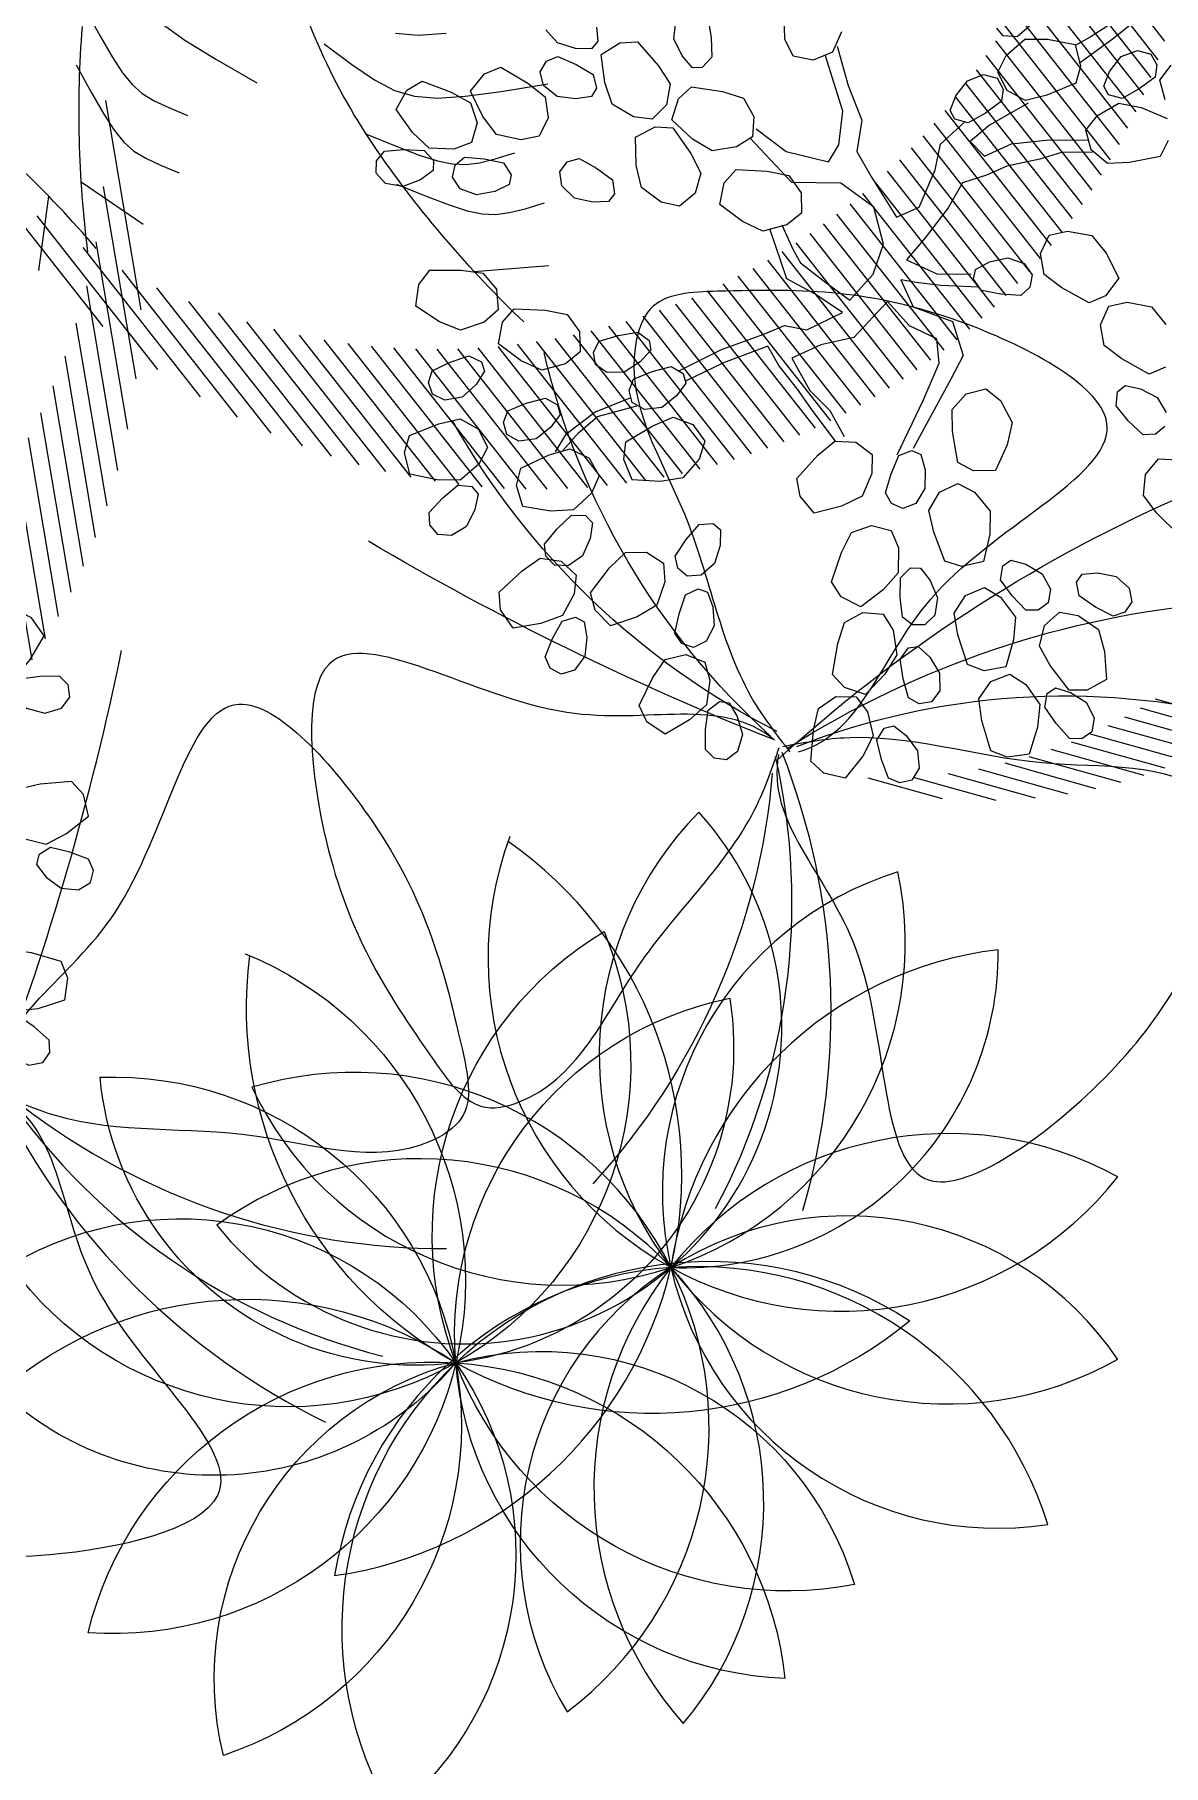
# Model space of a CAD drawing. Extents: x -809667 to 586099, y 3084146 to 3634412.
# Drawn here: x 381941.638 to 381943.272, y 3085733.911 to 3085736.417 of the extents above; entities that cross this region are included whole.
import ezdxf

# ---------------------------------------------------------------- set-up
doc = ezdxf.new("R2010")
doc.units = 0
doc.header["$LTSCALE"] = 0.5
doc.layers.get('0').update_dxf_attribs({"linetype": 'CONTINUOUS'})
for name, color, linetype in [('树', 3, 'CONTINUOUS'), ('树木', 94, 'CONTINUOUS'), ('灌木', 3, 'CONTINUOUS'), ('绿化图层', 84, 'CONTINUOUS'), ('道路', 4, 'CONTINUOUS')]:
    doc.layers.add(name, color=color, linetype=linetype)
doc.layers.add('紫薇', color=6, linetype='CONTINUOUS', lineweight=20)

# ---------------------------------------------------------------- blocks, each defined once
blk = doc.blocks.new('紫薇')
at = {"color": 0}
for p, q in [((-339.3, 358.8), (-320.9, 370.1)), ((-336.4, 331.4), (-339.3, 358.8)), ((-320.9, 370.1), (-303.5, 370.7)), ((-303.5, 370.7), (-283.9, 347.2)), ((-283.9, 347.2), (-272.6, 328.8)), ((-268.6, 311.4), (-266.9, 338.9)), ((-266.9, 338.9), (-246.8, 347)), ((-246.8, 347), (-229.6, 344.6)), ((-229.6, 344.6), (-214.3, 318.1)), ((-169.6, 338.1), (-173.4, 354.8)), ((-386.7, 314.3), (-380.4, 324.6)), ((-380.4, 324.6), (-369.1, 329)), ((-369.1, 329), (-351.4, 320.9)), ((-329.6, 310.2), (-336.4, 331.4)), ((-272.6, 328.8), (-276.6, 308.6)), ((-202, 308.6), (-198.5, 321.8)), ((-198.5, 321.8), (-188, 327.9)), ((-188, 327.9), (-176, 326.4)), ((-176, 326.4), (-164.3, 310.9)), ((-156.9, 324.8), (-169.6, 338.1)), ((-143.5, 317), (-156.9, 324.8)), ((-128.9, 332.9), (-134.5, 320.4)), ((-383.6, 301), (-386.7, 314.3)), ((-351.4, 320.9), (-335, 310.7)), ((-335, 310.7), (-331.9, 297.4)), ((-309.1, 297.5), (-329.6, 310.2)), ((-276.6, 308.6), (-290.9, 294.7)), ((-265.6, 289.4), (-268.6, 311.4)), ((-214.3, 318.1), (-206.2, 298.1)), ((-195.6, 292.8), (-202, 308.6)), ((-164.3, 310.9), (-154.6, 294.1)), ((-148.4, 281.7), (-138, 307.2)), ((-134.5, 320.4), (-143.5, 317)), ((-138, 307.2), (-116.5, 308.5)), ((-116.5, 308.5), (-100.8, 300.8)), ((-370.5, 290.1), (-383.6, 301)), ((-352.3, 287.3), (-370.5, 290.1)), ((-336.9, 289.2), (-352.3, 287.3)), ((-331.9, 297.4), (-336.9, 289.2)), ((-290.9, 294.7), (-309.1, 297.5)), ((-247.5, 273.4), (-265.6, 289.4)), ((-206.2, 298.1), (-213.6, 278.8)), ((-180.9, 281.8), (-195.6, 292.8)), ((-154.6, 294.1), (-158.1, 280.9)), ((-100.8, 300.8), (-94.7, 270.8)), ((-68.5, 285.8), (-58.6, 299.7)), ((-323.6, 274.2), (-315.6, 283.2)), ((-322.8, 260.5), (-323.6, 274.2)), ((-315.6, 283.2), (-303.8, 285.6)), ((-303.8, 285.6), (-287.7, 274.6)), ((-287.7, 274.6), (-273.2, 261.8)), ((-230, 267.6), (-247.5, 273.4)), ((-213.6, 278.8), (-230, 267.6)), ((-166.5, 276.1), (-180.9, 281.8)), ((-158.1, 280.9), (-166.5, 276.1)), ((-152.5, 259.8), (-148.4, 281.7)), ((-94.7, 270.8), (-93.4, 249.2)), ((-69.8, 267.4), (-68.5, 285.8)), ((-29.6, 287.6), (-36.2, 269.2)), ((-311.7, 247.5), (-322.8, 260.5)), ((-273.2, 261.8), (-272.4, 248.1)), ((-140.4, 238.8), (-152.5, 259.8)), ((-66.7, 252.3), (-69.8, 267.4)), ((-36.2, 269.2), (-45.1, 252)), ((26, 232.4), (37.1, 253.9)), ((-294.2, 241.7), (-311.7, 247.5)), ((-278.8, 240.9), (-294.2, 241.7)), ((-272.4, 248.1), (-278.8, 240.9)), ((-125.7, 227.8), (-140.4, 238.8)), ((-93.4, 249.2), (-106.5, 233.3)), ((-58.1, 247.8), (-66.7, 252.3)), ((-45.1, 252), (-58.1, 247.8)), ((-234.4, 214.4), (-229.5, 227.1)), ((-229.5, 227.1), (-218.5, 232.1)), ((-218.5, 232.1), (-206.7, 229.5)), ((-206.7, 229.5), (-196.6, 212.8)), ((-161.3, 196.3), (-148.4, 220.6)), ((-148.4, 220.6), (-126.8, 219.8)), ((-106.5, 233.3), (-125.7, 227.8)), ((-109.1, 217.7), (-93.4, 232.5)), ((-93.4, 232.5), (-76.5, 236.6)), ((-76.5, 236.6), (-52.5, 217.6)), ((24.8, 214), (26, 232.4)), ((-403.6, 198.9), (-387.6, 205.8)), ((-387.6, 205.8), (-360.8, 190.9)), ((-229.6, 197.9), (-234.4, 214.4)), ((-196.6, 212.8), (-188.6, 195.2)), ((-126.8, 219.8), (-112, 210.5)), ((-112, 210.5), (-108.9, 180.1)), ((-100.6, 191.5), (-109.1, 217.7)), ((-52.5, 217.6), (-37.7, 202)), ((39.8, 200.9), (24.8, 214)), ((77.7, 211.3), (60.3, 198.5)), ((-416.7, 181.7), (-403.6, 198.9)), ((-360.8, 190.9), (-343.6, 177.9)), ((-216, 185.5), (-229.6, 197.9)), ((-188.6, 195.2), (-193.5, 182.4)), ((-167.5, 174.9), (-161.3, 196.3)), ((-89.7, 172.1), (-100.6, 191.5)), ((-37.7, 202), (-37.5, 181.3)), ((60.3, 198.5), (39.8, 200.9)), ((40.7, 143.1), (52.7, 198.7)), ((67.2, 201.1), (57.6, 162.4)), ((-404, 157.2), (-416.7, 181.7)), ((-343.6, 177.9), (-340, 157.6)), ((-202.3, 178.5), (-216, 185.5)), ((-193.5, 182.4), (-202.3, 178.5)), ((-157.6, 152.9), (-167.5, 174.9)), ((-108.9, 180.1), (-109.8, 158.5)), ((-67, 163.8), (-89.7, 172.1)), ((-37.5, 181.3), (-48.6, 164.8)), ((-41.5, 169.7), (-27, 135.9)), ((-390.1, 139.9), (-404, 157.2)), ((-340, 157.6), (-348.3, 139.4)), ((-144, 140.4), (-157.6, 152.9)), ((-109.8, 158.5), (-124.4, 144)), ((-48.6, 164.8), (-67, 163.8)), ((-36.7, 106.9), (-51.2, 164.9)), ((57.6, 162.4), (52.7, 126.2)), ((-366.3, 135.4), (-390.1, 139.9)), ((-348.3, 139.4), (-366.3, 135.4)), ((-124.4, 144), (-144, 140.4)), ((-108.8, 122.6), (-94.6, 139)), ((-94.6, 139), (-78.2, 144.7)), ((-78.2, 144.7), (-52.5, 128.2)), ((-27, 135.9), (4.4, 106.9)), ((21.3, 116.5), (40.7, 143.1)), ((213.6, 130.5), (211.7, 140)), ((-442.6, 110.8), (-433.7, 119)), ((-433.7, 119), (-414.3, 117.8)), ((-364.4, 110.1), (-350.4, 126.5)), ((-350.4, 126.5), (-334, 132.4)), ((-334, 132.4), (-308.2, 116.1)), ((-97.7, 97.4), (-108.8, 122.6)), ((-52.5, 128.2), (-36.1, 114.1)), ((52.7, 126.2), (33.4, 102.1)), ((225, 122.9), (213.6, 130.5)), ((244, 126.8), (225, 122.9)), ((-444.8, 98.9), (-442.6, 110.8)), ((-414.3, 117.8), (-395.3, 114.2)), ((-395.3, 114.2), (-387.5, 103)), ((-387.5, 103), (-389.3, 93.5)), ((-353.2, 84.9), (-364.4, 110.1)), ((-308.2, 116.1), (-291.7, 102.1)), ((-291.7, 102.1), (-289.3, 81.6)), ((4.4, 82.7), (-36.7, 106.9)), ((-36.1, 114.1), (-33.9, 93.6)), ((4.4, 106.9), (21.3, 116.5)), ((33.4, 102.1), (33.4, 73.1)), ((132.5, 92.4), (144.6, 102.1)), ((144.6, 102.1), (161.5, 109.3)), ((161.5, 109.3), (178.4, 106.9)), ((178.4, 106.9), (188.1, 97.2)), ((190.7, 82.1), (191.6, 102)), ((191.6, 102), (206.7, 112.4)), ((206.7, 112.4), (230.4, 117.2)), ((230.4, 117.2), (249.9, 106.4)), ((249.9, 106.4), (270.8, 88.4)), ((-437.1, 87.7), (-444.8, 98.9)), ((-420.9, 82.2), (-437.1, 87.7)), ((-403, 86.2), (-420.9, 82.2)), ((-389.3, 93.5), (-403, 86.2)), ((-340.2, 66.8), (-353.2, 84.9)), ((-84.9, 79.2), (-97.7, 97.4)), ((-33.9, 93.6), (-43.3, 76)), ((132.5, 82.7), (132.5, 92.4)), ((188.1, 85.1), (180.8, 75.5)), ((188.1, 97.2), (188.1, 85.1)), ((270.8, 88.4), (265.1, 67.5)), ((287.2, 87.6), (270.3, 87.6)), ((328.3, 90), (287.2, 87.6)), ((306.5, 75.5), (364.5, 85.1)), ((-496.5, 62.5), (-484, 74.7)), ((-484, 74.7), (-453.7, 70.5)), ((-453.7, 70.5), (-432.9, 64.6)), ((-289.3, 81.6), (-298.6, 64)), ((-87.5, 27.2), (-77.8, 77.9)), ((-61.5, 73.2), (-84.9, 79.2)), ((-65.7, 75.5), (-68.1, 48.9)), ((-43.3, 76), (-61.5, 73.2)), ((21.3, 46.5), (4.4, 82.7)), ((33.4, 73.1), (35.8, 27.2)), ((91.4, 48.9), (108.3, 68.2)), ((108.3, 68.2), (139.8, 75.5)), ((142.2, 73.1), (132.5, 82.7)), ((161.5, 73.1), (142.2, 73.1)), ((180.8, 75.5), (161.5, 73.1)), ((201.6, 64.6), (190.7, 82.1)), ((265.4, 70.7), (306.5, 75.5)), ((-502.4, 41.7), (-496.5, 62.5)), ((-432.9, 64.6), (-422.2, 46.9)), ((-316.8, 61), (-340.2, 66.8)), ((-298.6, 64), (-316.8, 61)), ((-291.5, 46.1), (-287.4, 57.4)), ((-287.4, 57.4), (-277.3, 64)), ((-277.3, 64), (-258.3, 59.7)), ((-258.3, 59.7), (-240.1, 53.1)), ((-240.1, 53.1), (-234.3, 40.7)), ((159.1, 61), (134.9, 56.2)), ((134.9, 56.2), (139.8, 36.8)), ((202.6, 61), (159.1, 61)), ((222.5, 58.9), (201.6, 64.6)), ((252.8, 55.2), (222.5, 58.9)), ((265.1, 67.5), (252.8, 55.2)), ((287.2, 48.9), (304.1, 56.2)), ((304.1, 56.2), (321, 53.7)), ((321, 53.7), (330.7, 44.1)), ((-481.8, 23.5), (-502.4, 41.7)), ((-422.2, 46.9), (-423.5, 27)), ((-400.7, 29), (-397.8, 40.7)), ((-397.8, 40.7), (-388.5, 48.4)), ((-388.5, 48.4), (-369.1, 46.1)), ((-369.1, 46.1), (-350.3, 41.4)), ((-350.3, 41.4), (-343.3, 29.7)), ((-285.7, 33.7), (-291.5, 46.1)), ((-234.3, 40.7), (-237.6, 31.6)), ((-68.1, 48.9), (-68.1, 34.4)), ((-68.1, 34.4), (-56, 5.4)), ((11.6, 10.3), (21.3, 46.5)), ((60, 24.8), (91.4, 48.9)), ((139.8, 36.8), (168.8, 34.4)), ((168.8, 34.4), (202.6, 19.9)), ((275.1, 39.3), (287.2, 48.9)), ((275.1, 29.6), (275.1, 39.3)), ((330.7, 44.1), (330.7, 32)), ((-462.5, 12.3), (-481.8, 23.5)), ((-423.5, 27), (-438.8, 16.8)), ((-393.6, 17.3), (-400.7, 29)), ((-377.8, 10.9), (-393.6, 17.3)), ((-345.6, 20.4), (-359.6, 13.9)), ((-343.3, 29.7), (-345.6, 20.4)), ((-270.7, 25.6), (-285.7, 33.7)), ((-252.3, 26.7), (-270.7, 25.6)), ((-237.6, 31.6), (-252.3, 26.7)), ((-70.5, 0.6), (-87.5, 27.2)), ((35.8, 27.2), (60, 24.8)), ((108.3, 24.8), (84.2, 10.3)), ((132.5, 19.9), (108.3, 24.8)), ((154.3, 17.5), (132.5, 19.9)), ((185.7, 7.9), (154.3, 17.5)), ((202.6, 19.9), (236.4, 0.6)), ((238.9, 10.3), (255.8, 17.5)), ((255.8, 17.5), (279.9, 17.5)), ((284.8, 19.9), (275.1, 29.6)), ((279.9, 17.5), (296.9, 3)), ((304.1, 19.9), (284.8, 19.9)), ((323.4, 22.3), (304.1, 19.9)), ((321, -1.8), (325.9, 17.5)), ((330.7, 32), (323.4, 22.3)), ((325.9, 17.5), (342.8, 24.8)), ((-504.4, -0.4), (-485.8, 5.5)), ((-485.8, 5.5), (-466.8, 9.1)), ((-466.8, 9.1), (-455.5, 1.4)), ((-438.8, 16.8), (-462.5, 12.3)), ((-455.5, 1.4), (-453.8, -8.1)), ((-359.6, 13.9), (-377.8, 10.9)), ((-350.9, 0.6), (-367.8, -9.1)), ((-314.7, 5.4), (-350.9, 0.6)), ((-338.8, -4.2), (-314.7, 0.6)), ((-278.4, 0.6), (-314.7, 5.4)), ((-314.7, 0.6), (-276, -9.1)), ((-278.4, -4.1), (-275.5, 7.6)), ((-275.5, 7.6), (-266.1, 15.2)), ((-266.1, 15.2), (-246.7, 12.7)), ((-246.7, 12.7), (-228, 8)), ((-228, 8), (-221, -3.8)), ((-222.8, 0.6), (-176.9, -1.8)), ((-56, -28.4), (-70.5, 0.6)), ((-56, 5.4), (-43.9, -21.1)), ((-11.6, -10.3), (11.6, 10.3)), ((84.2, 10.3), (50.3, -4.2)), ((207.4, 3), (185.7, 7.9)), ((234, -11.5), (207.4, 3)), ((234, -9.1), (238.9, 10.3)), ((296.9, 3), (313.8, -18.7)), ((-509.7, -11.2), (-504.4, -0.4)), ((-507.5, -23.1), (-509.7, -11.2)), ((-453.8, -8.1), (-463.9, -19.9)), ((-416.8, -19.3), (-405, -6.5)), ((-405, -6.5), (-374.5, -8.9)), ((-374.5, -8.9), (-353.4, -13.7)), ((-360.6, -11.5), (-338.8, -4.2)), ((-353.4, -13.7), (-341.8, -30.7)), ((-271.5, -15.9), (-278.4, -4.1)), ((-255.7, -22.4), (-271.5, -15.9)), ((-223.4, -13.2), (-237.5, -19.5)), ((-221, -3.8), (-223.4, -13.2)), ((-181.7, -13.9), (-222.8, -11.5)), ((-135.8, -21.1), (-181.7, -13.9)), ((-176.9, -1.8), (-133.4, -9.1)), ((-133.4, -9.1), (-111.6, -11.5)), ((-111.6, -11.5), (-94.7, -26)), ((-43.9, -21.1), (-11.6, -10.3)), ((50.3, -4.2), (23.7, -13.9)), ((23.7, -13.9), (43.1, -40.5)), ((241.3, -28.4), (234, -9.1)), ((-496.2, -30.8), (-507.5, -23.1)), ((-479.2, -30.1), (-496.2, -30.8)), ((-463.9, -19.9), (-479.2, -30.1)), ((-421.5, -40.4), (-416.8, -19.3)), ((-341.8, -30.7), (-341.9, -50.6)), ((-302.7, -34.6), (-272.1, -33.8)), ((-272.1, -33.8), (-250.7, -36.3)), ((-237.5, -19.5), (-255.7, -22.4)), ((-135.8, -42.9), (-135.8, -21.1)), ((-94.7, -26), (-56, -28.4)), ((9.2, -28.4), (6.8, -57.4)), ((21.3, -38), (9.2, -28.4)), ((260.6, -38), (241.3, -28.4)), ((-399.9, -57.5), (-421.5, -40.4)), ((-341.9, -50.6), (-356.5, -61.7)), ((-315.5, -70.1), (-313, -48.7)), ((-313, -48.7), (-302.7, -34.6)), ((-250.7, -36.3), (-237.3, -51.9)), ((-131, -71.9), (-135.8, -42.9)), ((-121.3, -42.9), (-121.3, -79.1)), ((-89.9, -45.3), (-121.3, -42.9)), ((-58.4, -55), (-89.9, -45.3)), ((-12.5, -40.5), (-58.4, -55)), ((-5.3, -71.9), (-12.5, -40.5)), ((40.7, -52.5), (21.3, -38)), ((43.1, -40.5), (72.1, -57.4)), ((289.6, -47.7), (260.6, -38)), ((304.1, -38), (289.6, -47.7)), ((-380, -67.5), (-399.9, -57.5)), ((-356.5, -61.7), (-380, -67.5)), ((-237.3, -51.9), (-235.2, -71.8)), ((6.8, -57.4), (33.4, -88.8)), ((72.1, -71.9), (40.7, -52.5)), ((71.7, -62.6), (77.9, -55.2)), ((72.9, -76.2), (71.7, -62.6)), ((77.9, -55.2), (93.4, -55.6)), ((93.4, -55.6), (111, -60.9)), ((111, -60.9), (122.4, -73.6)), ((141.1, -73), (157.2, -61.4)), ((157.2, -61.4), (174.8, -66.7)), ((174.8, -66.7), (193.3, -82.2)), ((-425.8, -93.7), (-421.1, -82.6)), ((-421.1, -82.6), (-402.9, -75.6)), ((-402.9, -75.6), (-384.1, -71)), ((-384.1, -71), (-372.4, -78)), ((-372.4, -78), (-370.1, -87.4)), ((-292.2, -84.8), (-315.5, -70.1)), ((-248.6, -84.4), (-271.3, -92.6)), ((-235.2, -71.8), (-248.6, -84.4)), ((-128.5, -98.4), (-131, -71.9)), ((-121.3, -79.1), (-114, -105.7)), ((11.6, -96), (-5.3, -71.9)), ((87.7, -88.7), (72.9, -76.2)), ((122.4, -73.6), (123.6, -87.2)), ((134.2, -92.5), (141.1, -73)), ((193.3, -82.2), (197, -104.2)), ((-482.8, -101.7), (-453, -94.6)), ((-453, -94.6), (-431.5, -92.7)), ((-431.5, -92.7), (-415.2, -105.3)), ((-422.9, -105.4), (-425.8, -93.7)), ((-379.5, -99.7), (-394.2, -110.8)), ((-370.1, -87.4), (-379.5, -99.7)), ((-271.3, -92.6), (-292.2, -84.8)), ((-123.7, -134.7), (-128.5, -98.4)), ((2, -117.8), (11.6, -96)), ((33.4, -88.8), (26.1, -122.6)), ((104.1, -99.2), (87.7, -88.7)), ((115.8, -96.5), (104.1, -99.2)), ((123.6, -87.2), (115.8, -96.5)), ((142.8, -112.3), (134.2, -92.5)), ((-490, -117.5), (-482.8, -101.7)), ((-488.1, -139.1), (-490, -117.5)), ((-411.2, -112.5), (-422.9, -105.4)), ((-415.2, -105.3), (-409.1, -124.3)), ((-394.2, -110.8), (-411.2, -112.5)), ((-114, -105.7), (-114, -134.7)), ((-29.4, -141.9), (2, -117.8)), ((158.8, -138.4), (142.8, -112.3)), ((197, -104.2), (196, -131.7)), ((-409.1, -124.3), (-419.7, -139.3)), ((-405.2, -146.2), (-377.1, -134.2)), ((-377.1, -134.2), (-356.2, -128.6)), ((-356.2, -128.6), (-338, -138.3)), ((-145.5, -138.1), (-124.3, -134.2)), ((-124.3, -134.2), (-106.8, -145.2)), ((26.1, -122.6), (4.4, -137.1)), ((196, -131.7), (176.1, -140.3)), ((-462.2, -148.6), (-488.1, -139.1)), ((-440.2, -152.1), (-462.2, -148.6)), ((-419.7, -139.3), (-440.2, -152.1)), ((-409.7, -163.1), (-405.2, -146.2)), ((-338, -138.3), (-328.8, -156)), ((-315.4, -155.5), (-298, -146.6)), ((-298, -146.6), (-279.9, -140)), ((-279.9, -140), (-267.5, -145.8)), ((-267.5, -145.8), (-264.2, -154.9)), ((-180.2, -164.4), (-174.5, -147.9)), ((-174.5, -147.9), (-145.5, -138.1)), ((-106.8, -145.2), (-99, -163.5)), ((-77.8, -175.7), (-29.4, -141.9)), ((4.4, -137.1), (-60.9, -178.1)), ((158, -162.4), (174.1, -150.7)), ((176.1, -140.3), (158.8, -138.4)), ((174.1, -150.7), (191.7, -156)), ((-474.7, -179.1), (-459.5, -166.8)), ((-459.5, -166.8), (-443.1, -156.6)), ((-443.1, -156.6), (-429.8, -159.8)), ((-424.7, -168), (-429.9, -182.6)), ((-429.8, -159.8), (-424.7, -168)), ((-404.1, -184), (-409.7, -163.1)), ((-328.8, -156), (-336.6, -172.6)), ((-318.9, -167.1), (-315.4, -155.5)), ((-314.8, -178.4), (-318.9, -167.1)), ((-272.2, -168.1), (-285.6, -180.7)), ((-264.2, -154.9), (-272.2, -168.1)), ((-176.3, -185.6), (-180.2, -164.4)), ((-99, -163.5), (-108.1, -179.5)), ((-19.3, -182.6), (-9.2, -163.5)), ((-9.2, -163.5), (10.3, -156.7)), ((10.3, -156.7), (29.5, -162)), ((29.5, -162), (36.3, -179.1)), ((151.1, -181.9), (158, -162.4)), ((191.7, -156), (210.2, -171.6)), ((-475.8, -191.1), (-474.7, -179.1)), ((-429.9, -182.6), (-440.4, -197.6)), ((-377, -189), (-404.1, -184)), ((-336.6, -172.6), (-354.7, -188.6)), ((-302.4, -184.2), (-314.8, -178.4)), ((-285.6, -180.7), (-302.4, -184.2)), ((-149.6, -192.7), (-176.3, -185.6)), ((-108.1, -179.5), (-127.4, -194.1)), ((-92, -188.9), (-76.6, -177.2)), ((-76.6, -177.2), (-63.1, -179.1)), ((-63.1, -179.1), (-57.2, -186.8)), ((-29.7, -211.3), (-19.3, -182.6)), ((36.3, -179.1), (35.7, -203.3)), ((159.7, -201.7), (151.1, -181.9)), ((210.2, -171.6), (213.9, -193.6)), ((-469.4, -201.4), (-475.8, -191.1)), ((-456.1, -204.5), (-469.4, -201.4)), ((-440.4, -197.6), (-456.1, -204.5)), ((-354.7, -188.6), (-377, -189)), ((-339.8, -206.5), (-325.3, -193.6)), ((-325.3, -193.6), (-311.7, -194.5)), ((-311.7, -194.5), (-305.3, -201.7)), ((-305.3, -201.7), (-307.9, -216.9)), ((-127.4, -194.1), (-149.6, -192.7)), ((-106, -202.5), (-92, -188.9)), ((-105.9, -214.5), (-106, -202.5)), ((-61, -201.8), (-70.2, -217.7)), ((-57.2, -186.8), (-61, -201.8)), ((175.7, -227.8), (159.7, -201.7)), ((-352.7, -221.1), (-339.8, -206.5)), ((-307.9, -216.9), (-315.8, -233.6)), ((-98.6, -224.2), (-105.9, -214.5)), ((-70.2, -217.7), (-85.1, -226)), ((-20.4, -226.1), (-29.7, -211.3)), ((20.8, -219.9), (-1.3, -236.2)), ((35.7, -203.3), (20.8, -219.9)), ((-351.7, -233.1), (-352.7, -221.1)), ((-343.7, -242.2), (-351.7, -233.1)), ((-315.8, -233.6), (-330, -243)), ((-194.7, -252.4), (-171.8, -232.2)), ((-171.8, -232.2), (-153.8, -220.2)), ((-153.8, -220.2), (-133.4, -223.6)), ((-133.4, -223.6), (-119.1, -237.5)), ((-85.1, -226), (-98.6, -224.2)), ((-77.4, -238.3), (-59.6, -227.8)), ((-59.6, -227.8), (-39.8, -229.2)), ((-39.8, -229.2), (-29.7, -244.6)), ((-1.3, -236.2), (-20.4, -226.1)), ((132.4, -239), (140.2, -227.8)), ((140.2, -227.8), (149.8, -226.1)), ((149.8, -226.1), (161.4, -236.3)), ((161.4, -236.3), (171.4, -251.7)), ((193, -229.7), (175.7, -227.8)), ((-417.9, -265.7), (-392.8, -248.4)), ((-392.8, -248.4), (-373.4, -238.8)), ((-373.4, -238.8), (-353.6, -244.6)), ((-353.6, -244.6), (-341.1, -260.1)), ((-330, -243), (-343.7, -242.2)), ((-193.6, -269.8), (-194.7, -252.4)), ((-119.1, -237.5), (-121.3, -255.7)), ((-83.6, -259.1), (-77.4, -238.3)), ((-29.7, -244.6), (-25.5, -268.4)), ((135.8, -258), (132.4, -239)), ((171.4, -251.7), (172, -268.8)), ((-419, -283.1), (-417.9, -265.7)), ((-341.1, -260.1), (-345.5, -278)), ((-181.7, -287.9), (-193.6, -269.8)), ((-121.3, -255.7), (-133.4, -276.7)), ((-88.1, -289.3), (-83.6, -259.1)), ((-25.5, -268.4), (-36.8, -287.6)), ((141.5, -276.6), (135.8, -258)), ((-409.4, -302.5), (-419, -283.1)), ((-345.5, -278), (-360.1, -297.3)), ((-154.4, -284.1), (-181.7, -287.9)), ((-133.4, -276.7), (-154.4, -284.1)), ((-143.4, -298.8), (-133.7, -282.1)), ((-133.7, -282.1), (-120.5, -278.5)), ((-120.5, -278.5), (-112.1, -283.4)), ((-112.1, -283.4), (-109.8, -298.7)), ((-36.8, -287.6), (-55.3, -308.1)), ((152.3, -282.1), (141.5, -276.6)), ((164.2, -280), (152.3, -282.1)), ((-381.8, -302.1), (-409.4, -302.5)), ((-360.1, -297.3), (-381.8, -302.1)), ((-372.7, -318), (-361.1, -302.6)), ((-361.1, -302.6), (-347.5, -300.7)), ((-347.5, -300.7), (-339.8, -306.5)), ((-218.9, -308.1), (-203, -293.5)), ((-203, -293.5), (-182.4, -293.6)), ((-182.4, -293.6), (-166, -304.9)), ((-151, -316.8), (-143.4, -298.8)), ((-109.8, -298.7), (-112, -316.9)), ((-76, -301.9), (-88.1, -289.3)), ((-55.3, -308.1), (-76, -301.9)), ((-382.4, -334.9), (-372.7, -318)), ((-339.8, -306.5), (-339.4, -322)), ((-238.2, -331.8), (-218.9, -308.1)), ((-166, -304.9), (-165.2, -323.3)), ((-146.2, -327.9), (-151, -316.8)), ((-112, -316.9), (-122.6, -330.4)), ((-49.5, -331.8), (-41, -321)), ((-41, -321), (-31.4, -319.9)), ((-31.4, -319.9), (-20.4, -330.7)), ((112.7, -328.7), (124.5, -311.7)), ((124.5, -311.7), (143.2, -304.7)), ((143.2, -304.7), (158.7, -314.5)), ((-379.1, -346.5), (-382.4, -334.9)), ((-339.4, -322), (-343.8, -339.9)), ((-234.3, -348.8), (-238.2, -331.8)), ((-165.2, -323.3), (-173.8, -345.9)), ((-135.8, -333.9), (-146.2, -327.9)), ((-122.6, -330.4), (-135.8, -333.9)), ((-112.3, -358.3), (-105.1, -337.9)), ((-105.1, -337.9), (-86.8, -328.4)), ((-86.8, -328.4), (-67, -330.8)), ((-67, -330.8), (-57.8, -346.8)), ((-47.1, -351), (-49.5, -331.8)), ((-20.4, -330.7), (-11.2, -346.6)), ((115.8, -350.1), (112.7, -328.7)), ((-369.5, -353.8), (-379.1, -346.5)), ((-355.9, -351.9), (-369.5, -353.8)), ((-343.8, -339.9), (-355.9, -351.9)), ((-281, -370), (-266.4, -354)), ((-266.4, -354), (-245.8, -352.3)), ((-245.8, -352.3), (-228.6, -362.3)), ((-219.7, -364.7), (-234.3, -348.8)), ((-173.8, -345.9), (-193.4, -356.6)), ((-180.1, -369.4), (-173.3, -351.3)), ((-173.3, -351.3), (-160.8, -345.7)), ((-160.8, -345.7), (-151.8, -349.1)), ((-151.8, -349.1), (-147, -363.8)), ((-57.8, -346.8), (-54.8, -370.8)), ((-42.4, -369.9), (-47.1, -351)), ((-11.2, -346.6), (-11.5, -363.7)), ((124.3, -379.4), (115.8, -350.1)), ((-298.2, -395.2), (-281, -370)), ((-228.6, -362.3), (-226.2, -380.5)), ((-193.4, -356.6), (-219.7, -364.7)), ((-184.7, -388.3), (-180.1, -369.4)), ((-147, -363.8), (-146.3, -382.2)), ((-118.4, -388.2), (-112.3, -358.3)), ((-54.8, -370.8), (-67.2, -389.3)), ((-31.9, -375.9), (-42.4, -369.9)), ((-11.5, -363.7), (-19.9, -374.5)), ((9.7, -383.3), (14, -370.3)), ((14, -370.3), (22.7, -366)), ((22.7, -366), (36.7, -372.6)), ((-226.2, -380.5), (-232.9, -403.8)), ((-178.3, -398.5), (-184.7, -388.3)), ((-146.3, -382.2), (-154.5, -397.2)), ((-107.1, -401.5), (-118.4, -388.2)), ((-34, -391.9), (-14.6, -387.6)), ((-19.9, -374.5), (-31.9, -375.9)), ((-14.6, -387.6), (-0.5, -399.5)), ((18.3, -400.6), (9.7, -383.3)), ((36.7, -372.6), (50.8, -384.5)), ((50.8, -384.5), (56.1, -400.7)), ((-292.9, -411.8), (-298.2, -395.2)), ((-232.9, -403.8), (-251.4, -416.1)), ((-231.9, -409.1), (-219.9, -402.4)), ((-219.9, -402.4), (-210.6, -405.1)), ((-210.6, -405.1), (-204.6, -419.3)), ((-167, -402.8), (-178.3, -398.5)), ((-154.5, -397.2), (-167, -402.8)), ((-86.7, -408.7), (-107.1, -401.5)), ((-67.2, -389.3), (-86.7, -408.7)), ((-48.1, -407), (-34, -391.9)), ((-0.5, -399.5), (10.2, -421.1)), ((29.1, -416.8), (18.3, -400.6)), ((56.1, -400.7), (51.8, -413.7)), ((-277, -426.4), (-292.9, -411.8)), ((-251.4, -416.1), (-277, -426.4)), ((-237.1, -427.7), (-231.9, -409.1)), ((-204.6, -419.3), (-202.3, -437.6)), ((-132.9, -443), (-125, -422.8)), ((-125, -422.8), (-106.5, -413.8)), ((-106.5, -413.8), (-86.8, -416.9)), ((-86.8, -416.9), (-78, -433.1)), ((-48.1, -428.6), (-48.1, -407)), ((10.2, -421.1), (4.8, -442.7)), ((41, -419), (29.1, -416.8)), ((51.8, -413.7), (41, -419)), ((-204, -490.6), (-257.4, -437.3)), ((-240.1, -447), (-237.1, -427.7)), ((-202.3, -437.6), (-209.3, -453.2)), ((-78, -433.1), (-75.8, -457.1)), ((-43.8, -458.8), (-48.1, -428.6)), ((-232.8, -456.6), (-240.1, -447)), ((-221.2, -459.9), (-232.8, -456.6)), ((-209.3, -453.2), (-221.2, -459.9)), ((-139.8, -472.8), (-132.9, -443)), ((-72.9, -461.7), (-64.2, -451.2)), ((-64.2, -451.2), (-54.6, -450.3)), ((-54.6, -450.3), (-43.8, -461.4)), ((4.8, -442.7), (-7.1, -467.6)), ((-159.1, -517.9), (-218.6, -458.4)), ((-124.5, -534.7), (-187, -472.3)), ((-128.9, -486.3), (-139.8, -472.8)), ((-75.8, -457.1), (-88.6, -475.3)), ((-71.1, -481), (-72.9, -461.7)), ((-28.7, -467.5), (-43.8, -458.8)), ((-43.8, -461.4), (-35.1, -477.6)), ((-7.1, -467.6), (-28.7, -467.5)), ((-94.9, -546.7), (-158.9, -482.7)), ((-68.3, -555.6), (-133.5, -490.4)), ((-108.7, -494.2), (-128.9, -486.3)), ((-88.6, -475.3), (-108.7, -494.2)), ((-66.9, -500), (-71.1, -481)), ((-35.1, -477.6), (-35.9, -494.7)), ((-43.8, -562.4), (-109.9, -496.4)), ((-21, -567.5), (-87.7, -500.8)), ((-56.6, -506.3), (-66.9, -500)), ((0.5, -571.4), (-66.8, -504.1)), ((-44.6, -505.2), (-56.6, -506.3)), ((20.9, -574.1), (-46.8, -506.4)), ((-35.9, -494.7), (-44.6, -505.2)), ((40.4, -576), (-27.7, -507.8)), ((59.1, -577), (-9.4, -508.5)), ((77.1, -577.3), (8.3, -508.5)), ((94.5, -577), (25.4, -507.9))]:
    blk.add_line(p, q, dxfattribs=at)
blk = doc.blocks.new('白玉兰')
at = {"color": 0}
for centre, radius, start, end in [((-1260.5, 1665), 2054.4, 309.3934, 347.1655), ((-713.2, 1844.3), 1941, 291.8214, 332.6346), ((-478.2, 2077.5), 2115.2, 283.2993, 320.8528), ((-4728.7, -6984.2), 8428.8, 56.1879, 65.279), ((-1147.9, -2037), 2310.3, 61.625, 95.1491), ((-559.1, -2135.4), 2213.8, 76.7033, 111.4018), ((4370.8, -555.9), 4391.8, 172.1708, 190.6677), ((2826.9, 106.7), 2820.8, 182.2544, 209.8868), ((2146.3, 475.3), 2185, 193.3063, 228.4107)]:
    blk.add_arc(centre, radius, start, end, dxfattribs=at)
for points in [[(-33.3, 16.4), (-232.9, 72.7), (-341.9, 562), (-1253.8, 922.5), (-424.6, 1375.2), (-32.9, 1391.9), (376.3, 1386), (477, 1090.9), (236.3, 716.3), (184.7, 276.9), (29.2, 67), (-7.3, 17.6)], [(8.3, 30.7), (154.9, 177.4), (635.1, 33.7), (1394.9, 653.5), (1385.2, -291.2), (1208.5, -641.2), (1003.6, -995.4), (696.9, -939.3), (487.4, -546.3), (129.3, -286.7), (21.9, -48.6), (-3.3, 7.4)], [(36.1, -22.3), (98.6, -219.9), (-250.5, -579.7), (-51.2, -1539.8), (-884.9, -1095.2), (-1113.8, -777), (-1333.5, -431.7), (-1142.2, -185.6), (-696.9, -181.1), (-301.3, 16.9), (-40.5, 2.3), (20.8, -1.2)]]:
    blk.add_open_spline(points, degree=3, knots=[0, 0, 0, 0, 621.989778, 1340.944545, 1869.007736, 2592.427455, 2798.699245, 2915.827596, 3435.261502, 4029.77129, 4212.300518, 4212.300518, 4212.300518, 4212.300518], dxfattribs=at)
blk = doc.blocks.new('03')
at = {"layer": '树木', "color": 0}
for p, q in [((-0.0755, 1.5083), (-0.218, 1.2206)), ((-0.04, 1.5125), (-0.1823, 1.2252)), ((-0.005, 1.5155), (-0.1471, 1.2286)), ((0.0295, 1.5175), (-0.1124, 1.231)), ((0.0634, 1.5185), (-0.0783, 1.2324)), ((0.0969, 1.5186), (-0.0446, 1.2328)), ((0.13, 1.5177), (-0.0114, 1.2322)), ((0.1626, 1.5159), (0.0214, 1.2308)), ((0.1948, 1.5133), (0.0537, 1.2285)), ((0.2265, 1.5099), (0.0857, 1.2254)), ((0.2579, 1.5056), (0.1172, 1.2214)), ((-0.2239, 1.4791), (-0.3674, 1.1893)), ((-0.1858, 1.4885), (-0.329, 1.1993)), ((-0.1484, 1.4964), (-0.2913, 1.2077)), ((-0.1116, 1.503), (-0.2544, 1.2148)), ((0.2889, 1.5006), (0.1483, 1.2167)), ((0.3195, 1.4948), (0.1791, 1.2112)), ((0.3498, 1.4883), (0.2095, 1.205)), ((0.3796, 1.481), (0.2395, 1.198)), ((0.4092, 1.4731), (0.2691, 1.1903)), ((-0.3432, 1.441), (-0.4878, 1.1491)), ((-0.3025, 1.4555), (-0.4467, 1.1644)), ((-0.2628, 1.4682), (-0.4066, 1.1778)), ((0.4383, 1.4644), (0.2984, 1.1819)), ((0.4672, 1.455), (0.3274, 1.1727)), ((0.4957, 1.4449), (0.356, 1.1629)), ((-0.385, 1.4243), (-0.53, 1.1315)), ((0.5238, 1.4342), (0.3843, 1.1524)), ((0.5516, 1.4227), (0.4122, 1.1413)), ((0.5791, 1.4106), (0.4398, 1.1294)), ((-0.4722, 1.3832), (-0.6183, 1.0883)), ((-0.4279, 1.4051), (-0.5734, 1.1114)), ((0.6063, 1.3979), (0.4671, 1.1169)), ((0.6331, 1.3844), (0.4941, 1.1037)), ((-0.5182, 1.358), (-0.6649, 1.0617)), ((0.6596, 1.3703), (0.5207, 1.0898)), ((0.6857, 1.3555), (0.5469, 1.0753)), ((-0.5661, 1.3289), (-0.7137, 1.0308)), ((0.7115, 1.34), (0.5729, 1.06)), ((0.737, 1.3238), (0.5985, 1.0441)), ((-0.6165, 1.2947), (-0.7652, 0.9944)), ((0.7621, 1.307), (0.6237, 1.0275)), ((0.7869, 1.2895), (0.6487, 1.0103)), ((-0.6701, 1.2541), (-0.8203, 0.9507)), ((0.8114, 1.2712), (0.6732, 0.9923)), ((0.8355, 1.2523), (0.6975, 0.9736)), ((0.8592, 1.2326), (0.7213, 0.9542)), ((-0.7283, 1.2042), (-0.8808, 0.8961)), ((0.8826, 1.2122), (0.7448, 0.9341)), ((0.9056, 1.191), (0.768, 0.9132)), ((0.9282, 1.1691), (0.7907, 0.8916)), ((-0.7938, 1.1395), (-0.9506, 0.8229)), ((0.9504, 1.1464), (0.8131, 0.8691)), ((-0.1968, 1.0838), (-0.0623, 1.1008)), ((0.9722, 1.1228), (0.8351, 0.8459)), ((0.9936, 1.0985), (0.8567, 0.8219)), ((1.0146, 1.0732), (0.8778, 0.797)), ((-0.8748, 1.0435), (-1.0452, 0.6994)), ((1.0351, 1.0471), (0.8985, 0.7712)), ((1.0552, 1.02), (0.9188, 0.7445)), ((-0.2165, 0.9566), (-0.1865, 0.9736)), ((-0.1865, 0.9736), (-0.1612, 0.9846)), ((-0.1612, 0.9846), (-0.1376, 0.9906)), ((-0.1376, 0.9906), (-0.1126, 0.9925)), ((-0.1126, 0.9925), (-0.0833, 0.9914)), ((-0.0833, 0.9914), (-0.0466, 0.9884)), ((1.0748, 0.992), (0.9385, 0.7168)), ((-0.2541, 0.9323), (-0.2165, 0.9566)), ((1.0939, 0.9629), (0.9578, 0.6881)), ((-0.3023, 0.9), (-0.2541, 0.9323)), ((1.1125, 0.9328), (0.9766, 0.6584)), ((-0.221, 0.8742), (-0.1957, 0.8852)), ((-0.1957, 0.8852), (-0.1721, 0.8911)), ((-0.1721, 0.8911), (-0.1471, 0.893)), ((-0.1471, 0.893), (-0.1177, 0.8919)), ((-0.1177, 0.8919), (-0.081, 0.8889)), ((-0.8596, 0.7789), (-0.7659, 0.8769)), ((-0.2885, 0.8329), (-0.2509, 0.8571)), ((-0.2509, 0.8571), (-0.221, 0.8742)), ((-0.3368, 0.8005), (-0.2885, 0.8329)), ((-0.7132, 0.7788), (-0.6828, 0.7996)), ((-0.7548, 0.7439), (-0.7366, 0.7611)), ((-0.7366, 0.7611), (-0.7132, 0.7788)), ((-0.2375, 0.7511), (-0.1979, 0.7628)), ((-0.1979, 0.7628), (-0.1475, 0.7701)), ((-0.1475, 0.7701), (-0.082, 0.7749)), ((-0.082, 0.7749), (0.0032, 0.7789)), ((-0.7821, 0.6999), (-0.7694, 0.7244)), ((-0.7694, 0.7244), (-0.7548, 0.7439)), ((-0.3024, 0.7075), (-0.2708, 0.7333)), ((-0.2708, 0.7333), (-0.2375, 0.7511)), ((-0.7946, 0.6677), (-0.7821, 0.6999)), ((-0.6772, 0.6799), (-0.6468, 0.7007)), ((-0.3366, 0.6719), (-0.3024, 0.7075)), ((-0.8085, 0.6252), (-0.7946, 0.6677)), ((-0.7188, 0.645), (-0.7006, 0.6622)), ((-0.7006, 0.6622), (-0.6772, 0.6799)), ((-0.5756, 0.6116), (-0.512, 0.6685)), ((-0.378, 0.6248), (-0.3366, 0.6719)), ((-0.7334, 0.6255), (-0.7188, 0.645)), ((-0.248, 0.6325), (-0.2084, 0.6442)), ((-0.2084, 0.6442), (-0.158, 0.6515)), ((-0.8254, 0.5697), (-0.8085, 0.6252)), ((-0.7586, 0.5688), (-0.7461, 0.601)), ((-0.7461, 0.601), (-0.7334, 0.6255)), ((-0.6235, 0.5666), (-0.5756, 0.6116)), ((-0.7725, 0.5263), (-0.7586, 0.5688)), ((-0.6579, 0.5291), (-0.6235, 0.5666)), ((-0.7894, 0.4708), (-0.7725, 0.5263))]:
    blk.add_line(p, q, dxfattribs=at)
for centre, radius, start, end in [((1.5285, 0.0526), 2.0101, 145.484, 157.144), ((1.1297, 1.067), 2.0101, 184.5918, 196.2518), ((0.7228, 0.3922), 1.1357, 157.144, 178.0247)]:
    blk.add_arc(centre, radius, start, end, dxfattribs=at)
blk = doc.blocks.new('A$C46A015EA')
at = {"layer": '树', "color": 0, "linetype": 'Continuous'}
for centre, radius, start, end in [((1.3283, 4.0957), 1.9685, 227.56436, 31.33046), ((4.1013, 3.6261), 1.8496, 126.16905, 303.0486), ((0.7978, 3.4752), 1.9955, 251.81629, 53.749), ((3.7714, 4.1878), 2.0053, 153.43956, 313.58607), ((2.0899, 4.4107), 1.8992, 199.3601, 10.49099), ((4.6444, 2.7962), 2.0772, 109.31842, 262.8778), ((0.796, 2.5821), 1.783, 359.79096, 92.47149), ((2.8144, 4.6818), 2.1194, 188.63986, 263.62259), ((0.7622, 1.8986), 1.9389, 297.02452, 103.84892), ((1.2569, 1.36), 1.796, 310.77885, 134.4149), ((3.9565, 1.2038), 1.9441, 51.98023, 218.25708), ((3.5462, 0.8149), 2.0088, 38.87776, 198.68157), ((2.1299, 0.3263), 2.2937, 10.26666, 147.15184)]:
    blk.add_arc(centre, radius, start, end, dxfattribs=at)

msp = doc.modelspace()

# ---------------------------------------------------------------- linework, layer by layer
at = {"layer": '道路', "linetype": 'Continuous'}
for points, knots in [([(381936.4125, 3085752.4815), (381936.4441, 3085752.1813), (381936.4753, 3085751.8838), (381936.5794, 3085751.0093), (381936.663, 3085750.45), (381936.8797, 3085749.5559), (381936.9964, 3085749.1997), (381937.2916, 3085748.5663), (381937.4699, 3085748.2911), (381937.8171, 3085747.9218), (381937.9606, 3085747.8004), (381938.3014, 3085747.5639), (381938.495, 3085747.4514), (381939.1152, 3085747.126), (381939.5856, 3085746.923), (381940.3373, 3085746.5411), (381940.6194, 3085746.3845), (381941.1027, 3085746.0503), (381941.3096, 3085745.8798), (381941.676, 3085745.5079), (381941.8384, 3085745.3071), (381942.4008, 3085744.4837), (381942.6682, 3085743.788), (381943.0709, 3085742.3523), (381943.2062, 3085741.6087), (381943.4743, 3085740.1696), (381943.6075, 3085739.4741), (381943.8984, 3085738.4979), (381944.0241, 3085738.1638), (381944.3428, 3085737.5364), (381944.5424, 3085737.2596), (381945.0347, 3085736.7646), (381945.3243, 3085736.5491), (381946.2912, 3085735.9973), (381947.0819, 3085735.7343), (381948.854, 3085735.343), (381949.8331, 3085735.2135), (381951.1158, 3085735.0675), (381951.3933, 3085735.0372), (381951.6718, 3085735.0069), (381951.6759, 3085735.0064), (381951.68, 3085735.006), (381951.6841, 3085735.0055), (381952.341, 3085734.9338), (381952.9979, 3085734.8621), (381953.6548, 3085734.7905)], [0, 0, 0, 0, 0.809904, 0.809904, 2.429711, 2.429711, 3.66837, 3.66837, 4.926642, 4.926642, 5.673722, 5.673722, 6.420801, 6.420801, 7.887995, 7.887995, 8.767827, 8.767827, 9.468061, 9.468061, 10.168296, 10.168296, 12.19742, 12.19742, 14.226544, 14.226544, 16.255668, 16.255668, 17.461197, 17.461197, 18.836307, 18.836307, 20.211417, 20.211417, 22.844117, 22.844117, 25.476818, 25.476818, 26.19649, 26.19649, 26.19649, 26.207121, 26.207121, 26.207121, 27.904975, 27.904975, 27.904975, 27.904975]), ([(381935.8158, 3085752.4188), (381936.0198, 3085750.4763), (381936.3758, 3085747.0865), (381943.2756, 3085745.5214), (381941.8374, 3085735.4764), (381948.434, 3085734.7566), (381951.6067, 3085734.4104), (381951.6067, 3085734.4104), (381951.6067, 3085734.4104), (381951.6067, 3085734.4104), (381952.2783, 3085734.3371), (381952.95, 3085734.2638), (381953.6216, 3085734.1905)], [0, 0, 0, 0, 5.241042, 9.145642, 17.995634, 26.196498, 26.196498, 26.196498, 26.196498, 26.196498, 26.196498, 27.932578, 27.932578, 27.932578, 27.932578])]:
    msp.add_open_spline(points, degree=3, knots=knots, dxfattribs=at)

# ---------------------------------------------------------------- block references
at = {"layer": '树木', "color": 8}
for p, xscale, yscale, zscale, rotation in [((381942.2503, 3085736.9545), -0.7999999999999999, 0.8, 0.8, 191.8496555548952), ((381940.7355, 3085736.2839), 0.7999999999999998, 0.7999999999999998, 0.7999999999999998, 215.9119011420869)]:
    msp.add_blockref('03', p, dxfattribs=dict(at, xscale=xscale, yscale=yscale, zscale=zscale, rotation=rotation))
at = {"layer": '灌木', "color": 8, "yscale": 0.2560000000000001, "zscale": 0.2560000000000001}
for p, xscale, rotation in [((381942.1695, 3085735.4235), -0.2560000000000002, 139.7590933901361), ((381941.9232, 3085735.3145), 0.2560000000000001, 268.002463306846)]:
    msp.add_blockref('A$C46A015EA', p, dxfattribs=dict(at, xscale=xscale, rotation=rotation))
at = {"layer": '紫薇', "color": 8, "yscale": 0.00148055020779717, "zscale": 0.00148055020779717}
for p, xscale, rotation in [((381942.8594, 3085736.0914), 0.00148055020779717, 29.3674748453732), ((381940.965, 3085735.2527), -0.00148055020779717, 18.39408185160881)]:
    msp.add_blockref('紫薇', p, dxfattribs=dict(at, xscale=xscale, rotation=rotation))
at = {"layer": '绿化图层', "color": 8, "linetype": 'Continuous', "zscale": 0.04880798235096967}
for p, xscale, yscale, rotation in [((381942.725, 3085735.3864), -0.0004880798049271107, 0.0004880798049271107, 124.6526560546043), ((381941.5773, 3085734.8783), 0.0004880798049271108, 0.0004880798049271108, 283.1089006423777)]:
    msp.add_blockref('白玉兰', p, dxfattribs=dict(at, xscale=xscale, yscale=yscale, rotation=rotation))

doc.saveas('drawing.dxf')
